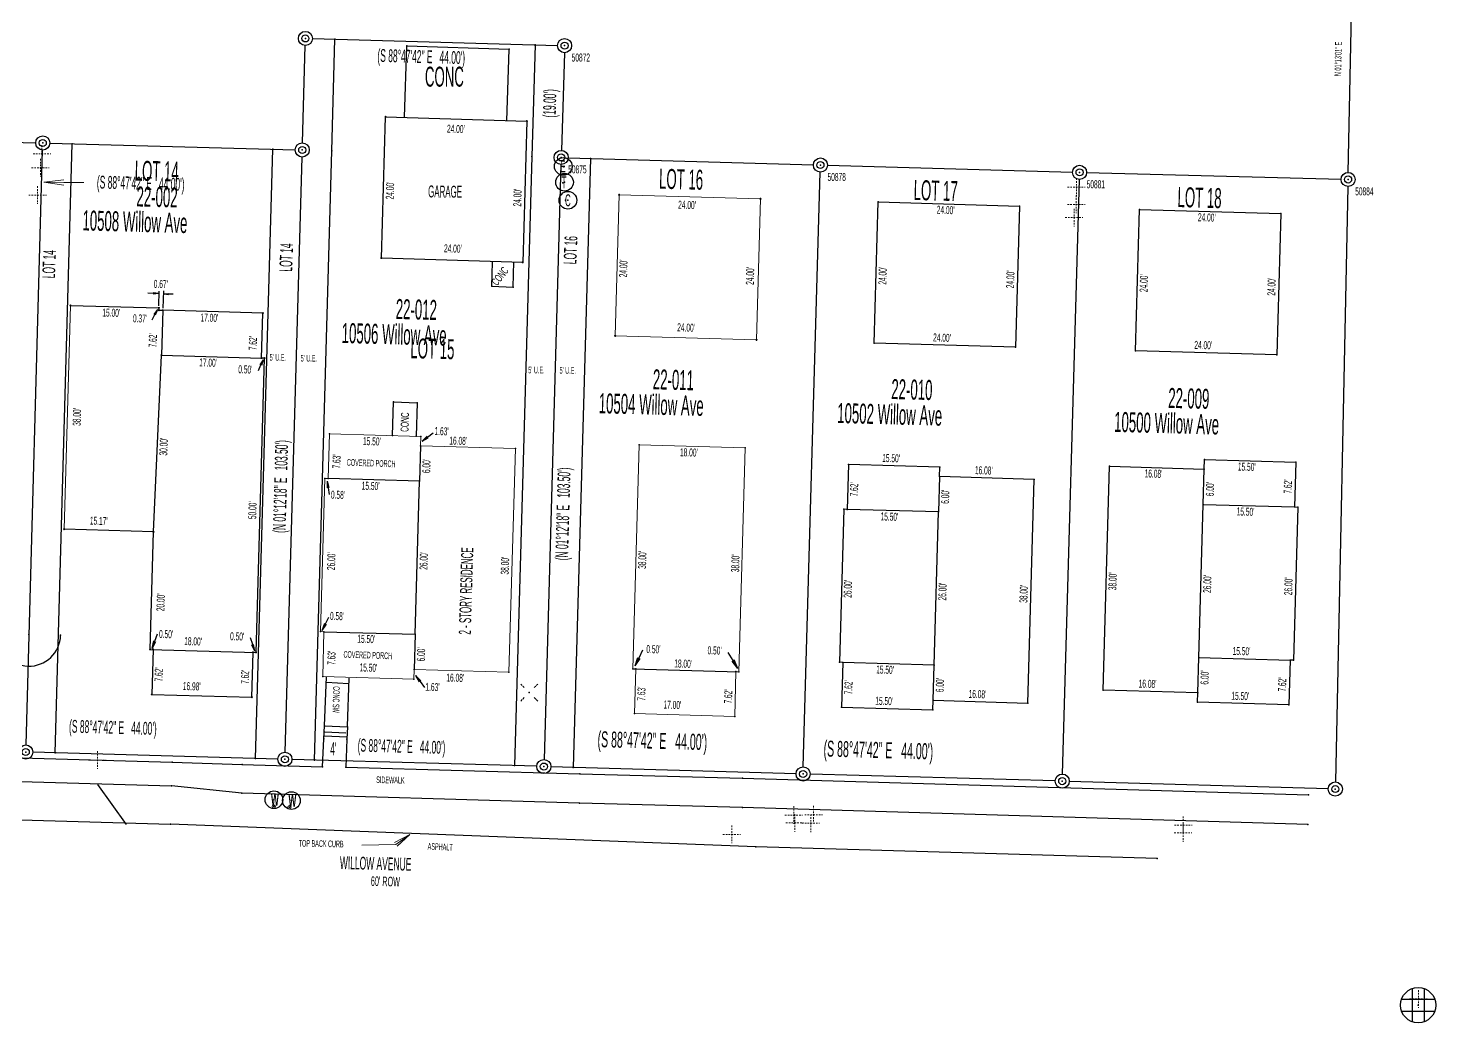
# Model space of a CAD drawing. Extents: x 2835785 to 2851632, y 1243954 to 1251877.
# Drawn here: x 2836454.2 to 2836693.1, y 1251339 to 1251508 of the extents above; entities that cross this region are included whole.
import ezdxf

# ---------------------------------------------------------------- set-up
doc = ezdxf.new("R2010")
doc.units = 0
doc.header["$MEASUREMENT"] = 0
for name, pattern in [('Dash Long5', [0.348533, 0.151925, -0.044684, 0.151925]), ('Dash Med11', [206.936697, 74.849442, -57.237813, 74.849442]), ('Dash Med12', [207.015399, 74.877909, -57.259581, 74.877909]), ('Dash Med13', [207.015185, 74.877831, -57.259522, 74.877831]), ('Dash Med14', [189.552672, 68.561603, -52.429465, 68.561603]), ('Dash Med15', [190.096978, 68.75848, -52.580018, 68.75848]), ('Dash Med16', [206.940303, 74.850746, -57.23881, 74.850746]), ('Dash Med17', [206.930167, 74.84708, -57.236006, 74.84708]), ('Dash Med4', [0.25, 0.090426, -0.069149, 0.090426])]:
    doc.linetypes.add(name, pattern=pattern)
for name, color, linetype, true_color in [('0_Conc_ASB', 7, 'Continuous', 0xffffff), ('A_PLAT_Measurment', 5, 'Continuous', 0x0000ff), ('Bldg_Comp', 5, 'Continuous', 0x0000ff), ('Buildings', 5, 'Continuous', 0x0000ff), ('Concrete', 7, 'Continuous', 0xc0c0c0), ('Easements', 5, 'Continuous', 0x0000ff), ('Lot_Line', 3, 'Continuous', 0x00ff00), ('Point_Number', 3, 'Continuous', 0x00ff00), ('Points', 3, 'Continuous', 0x00ff00), ('Text', 5, 'Continuous', 0x0000ff), ('U-SS', 3, 'Continuous', 0x00ff00), ('U-Telephone', 7, 'Continuous', 0xff8000), ('U-UG_Power', 1, 'Continuous', 0xff0000)]:
    doc.layers.add(name, color=color, linetype=linetype, true_color=true_color)
doc.styles.add('Arial45', font='arialbd.ttf', dxfattribs={"width": 0.384913, "height": 0.861667})

# ---------------------------------------------------------------- blocks, each defined once
blk = doc.blocks.new('PT_NONE')
at = {"layer": 'Easements'}
blk.add_point((0, 0), dxfattribs=at)
blk = doc.blocks.new('PT_DOT')
at = {"layer": 'Bldg_Comp', "color": 5, "linetype": 'ByBlock', "lineweight": 13, "true_color": 0x0000ff}
blk.add_circle((0, 0), 0.0625, dxfattribs=at)
at = {"layer": 'Bldg_Comp'}
blk.add_point((0, 0), dxfattribs=at)
blk = doc.blocks.new('PT_CROSS')
at = {"layer": 'Easements', "color": 5, "linetype": 'Dash Med4', "lineweight": 15, "true_color": 0x0000ff}
for points in [[(-0.5, 0), (0.5, 0)], [(0, 0.5), (0, -0.5)]]:
    blk.add_lwpolyline(points, dxfattribs=at)
at = {"layer": 'Easements'}
blk.add_point((0, 0), dxfattribs=at)
blk = doc.blocks.new('PT_DBL_CIR_FILLED')
at = {"layer": 'Points', "color": 3, "linetype": 'ByBlock', "true_color": 0x00ff00}
for radius in [0.5, 0.25]:
    blk.add_circle((0, 0), radius, dxfattribs=at)
at = {"layer": 'Points'}
blk.add_point((0, 0), dxfattribs=at)
blk = doc.blocks.new('PT_CATCH_BASIN')
at = {"layer": 'Points', "color": 3, "linetype": 'ByBlock', "true_color": 0x00ff00}
for p, q in [((-0.171, 0.47), (-0.171, -0.47)), ((0.171, 0.47), (0.171, -0.47)), ((-0.47, 0.171), (0.47, 0.171)), ((-0.47, -0.171), (0.47, -0.171))]:
    blk.add_line(p, q, dxfattribs=at)
blk.add_circle((0, 0), 0.5, dxfattribs=at)
at = {"layer": 'Points'}
blk.add_point((0, 0), dxfattribs=at)
blk = doc.blocks.new('PT_CIRCLED_W')
at = {"layer": 'Points', "color": 3, "linetype": 'ByBlock', "true_color": 0x00ff00}
blk.add_circle((0, 0), 0.5, dxfattribs=at)
at = {"layer": 'Points'}
blk.add_point((0, 0), dxfattribs=at)
at = {"layer": 'Points', "color": 3, "true_color": 0x00ff00, "style": 'Arial45', "width": 0.495518}
blk.add_text('W', height=0.678, dxfattribs=at).set_placement((-0.166, -0.339, 7471.357))
blk = doc.blocks.new('PT_CIRCLED_E')
at = {"layer": 'Points', "color": 3, "linetype": 'ByBlock', "true_color": 0x00ff00}
blk.add_circle((0, 0), 0.5, dxfattribs=at)
at = {"layer": 'Points'}
blk.add_point((0, 0), dxfattribs=at)
at = {"layer": 'Points', "color": 3, "true_color": 0x00ff00, "width": 0.495518}
blk.add_text('E', height=0.678, dxfattribs=at).set_placement((-0.166, -0.339, 7472.129))
blk = doc.blocks.new('PT_CIRCLED_C')
at = {"layer": 'Points', "color": 3, "linetype": 'ByBlock', "true_color": 0x00ff00}
blk.add_circle((0, 0), 0.5, dxfattribs=at)
at = {"layer": 'Points'}
blk.add_point((0, 0), dxfattribs=at)
at = {"layer": 'Points', "color": 3, "true_color": 0x00ff00, "width": 0.495518}
blk.add_text('C', height=0.678, dxfattribs=at).set_placement((-0.166, -0.339, 7471.755))
blk = doc.blocks.new('PT_CIRCLED_T')
at = {"layer": 'Points', "color": 3, "linetype": 'ByBlock', "true_color": 0x00ff00}
blk.add_circle((0, 0), 0.5, dxfattribs=at)
at = {"layer": 'Points'}
blk.add_point((0, 0), dxfattribs=at)
at = {"layer": 'Points', "color": 3, "true_color": 0x00ff00, "width": 0.495518}
blk.add_text('T', height=0.678, dxfattribs=at).set_placement((-0.166, -0.339, 7471.475))
blk = doc.blocks.new('PT_CIRCLE_POINTS')
at = {"layer": 'U-SS', "color": 3, "linetype": 'Dash Long5', "lineweight": 13, "true_color": 0x00ff00}
for points in [[(-0.354, 0.354), (-0.6, 0.6)], [(0.354, 0.354), (0.6, 0.6)], [(-0.354, -0.354), (-0.6, -0.6)], [(0.354, -0.354), (0.6, -0.6)]]:
    blk.add_lwpolyline(points, dxfattribs=at)
at = {"layer": 'U-SS'}
blk.add_point((0, 0), dxfattribs=at)

msp = doc.modelspace()

# ---------------------------------------------------------------- linework, layer by layer
at = {"layer": '0_Conc_ASB', "linetype": 'ByBlock', "ltscale": 30}
for p, q in [((2836428.67, 1251384.72), (2836478.65, 1251383.29)), ((2836399.57, 1251381.55), (2836478.53, 1251379.3)), ((2836399.38, 1251375.05), (2836478.35, 1251372.8))]:
    msp.add_line(p, q, dxfattribs=at)
at = {"layer": '0_Conc_ASB', "color": 7, "linetype": 'ByBlock', "ltscale": 30, "true_color": 0xffffff}
msp.add_line((2836465.99, 1251379.54), (2836470.85, 1251372.72), dxfattribs=at)
msp.add_arc((2836454.32, 1251405.02), 5.4, 178.3667, 358.3667, dxfattribs=at)
at = {"layer": 'Bldg_Comp', "linetype": 'ByBlock', "ltscale": 30}
for p, q in [((2836597.82, 1251454.45, 7471.5), (2836598.5, 1251478.44, 7471.5)), ((2836598.5, 1251478.44, 7471.5), (2836622.49, 1251477.75, 7471.5)), ((2836622.49, 1251477.75, 7471.5), (2836621.81, 1251453.76, 7471.5)), ((2836642.15, 1251453.18, 7471), (2836642.84, 1251477.17, 7471)), ((2836642.84, 1251477.17, 7471), (2836666.83, 1251476.49, 7471)), ((2836666.83, 1251476.49, 7471), (2836666.14, 1251452.5, 7471)), ((2836461.38, 1251460.87, 7470.75), (2836476.38, 1251460.44, 7470.75)), ((2836476.38, 1251460.44, 7470.75), (2836476.37, 1251460.06, 7470.75)), ((2836476.37, 1251460.06, 7470.75), (2836477.04, 1251460.05, 7470.75)), ((2836477.04, 1251460.05, 7470.75), (2836476.82, 1251452.42, 7470.75)), ((2836494.03, 1251459.56, 7470.75), (2836477.04, 1251460.05, 7470.75)), ((2836493.81, 1251451.94, 7470.75), (2836494.03, 1251459.56, 7470.75)), ((2836621.81, 1251453.76, 7471.5), (2836597.82, 1251454.45, 7471.5)), ((2836475.47, 1251422.45, 7470.75), (2836476.82, 1251452.42, 7470.75)), ((2836476.82, 1251452.42, 7470.75), (2836493.81, 1251451.94, 7470.75)), ((2836492.89, 1251401.95, 7470.75), (2836494.31, 1251451.93, 7470.75)), ((2836494.31, 1251451.93, 7470.75), (2836493.81, 1251451.94, 7470.75)), ((2836666.14, 1251452.5, 7471), (2836642.15, 1251453.18, 7471)), ((2836520.82, 1251437.02, 7469.75), (2836520.65, 1251431.02, 7469.75)), ((2836593.43, 1251433.87, 7468.25), (2836593.21, 1251426.24, 7468.25)), ((2836608.93, 1251433.42, 7468.25), (2836593.43, 1251433.87, 7468.25)), ((2836608.88, 1251431.8, 7468.25), (2836608.93, 1251433.42, 7468.25)), ((2836636.66, 1251395.56, 7467.75), (2836637.74, 1251433.55, 7467.75)), ((2836637.74, 1251433.55, 7467.75), (2836653.82, 1251433.09, 7467.75)), ((2836653.65, 1251427.09, 7467.75), (2836653.82, 1251433.09, 7467.75)), ((2836653.82, 1251433.09, 7467.75), (2836653.87, 1251434.72, 7467.75)), ((2836653.87, 1251434.72, 7467.75), (2836669.36, 1251434.28, 7467.75)), ((2836669.36, 1251434.28, 7467.75), (2836669.14, 1251426.65, 7467.75)), ((2836520.65, 1251431.02, 7469.75), (2836505.15, 1251431.46, 7469.75)), ((2836519.91, 1251405.03, 7469.75), (2836520.65, 1251431.02, 7469.75)), ((2836608.88, 1251431.8, 7468.25), (2836608.71, 1251425.8, 7468.25)), ((2836624.96, 1251431.34, 7468.25), (2836608.88, 1251431.8, 7468.25)), ((2836623.87, 1251393.36, 7468.25), (2836624.96, 1251431.34, 7468.25)), ((2836592.63, 1251426.26, 7468.25), (2836591.89, 1251400.27, 7468.25)), ((2836593.21, 1251426.24, 7468.25), (2836592.63, 1251426.26, 7468.25)), ((2836608.71, 1251425.8, 7468.25), (2836593.21, 1251426.24, 7468.25)), ((2836607.97, 1251399.81, 7468.25), (2836608.71, 1251425.8, 7468.25)), ((2836652.91, 1251401.11, 7467.75), (2836653.65, 1251427.09, 7467.75)), ((2836653.65, 1251427.09, 7467.75), (2836669.14, 1251426.65, 7467.75)), ((2836669.73, 1251426.64, 7467.75), (2836668.99, 1251400.65, 7467.75)), ((2836669.14, 1251426.65, 7467.75), (2836669.73, 1251426.64, 7467.75)), ((2836475.47, 1251422.45, 7470.75), (2836460.3, 1251422.88, 7470.75)), ((2836474.9, 1251402.46, 7470.75), (2836475.47, 1251422.45, 7470.75)), ((2836504.41, 1251405.47, 7469.75), (2836519.91, 1251405.03, 7469.75)), ((2836519.91, 1251405.03, 7469.75), (2836519.74, 1251399.04, 7469.75)), ((2836474.9, 1251402.46, 7470.75), (2836492.89, 1251401.95, 7470.75)), ((2836475.4, 1251402.44, 7470.75), (2836475.18, 1251394.82, 7470.75)), ((2836492.16, 1251394.34, 7470.75), (2836492.37, 1251401.96, 7470.75)), ((2836592.47, 1251400.25, 7468.25), (2836591.89, 1251400.27, 7468.25)), ((2836592.47, 1251400.25, 7468.25), (2836592.26, 1251392.63, 7468.25)), ((2836607.97, 1251399.81, 7468.25), (2836592.47, 1251400.25, 7468.25)), ((2836607.8, 1251393.82, 7468.25), (2836607.97, 1251399.81, 7468.25)), ((2836652.74, 1251395.11, 7467.75), (2836652.91, 1251401.11, 7467.75)), ((2836652.91, 1251401.11, 7467.75), (2836668.4, 1251400.66, 7467.75)), ((2836668.4, 1251400.66, 7467.75), (2836668.19, 1251393.04, 7467.75)), ((2836668.99, 1251400.65, 7467.75), (2836668.4, 1251400.66, 7467.75)), ((2836556.84, 1251399.19, 7468.75), (2836574.84, 1251398.68, 7468.75)), ((2836475.18, 1251394.82, 7470.75), (2836492.16, 1251394.34, 7470.75)), ((2836652.74, 1251395.11, 7467.75), (2836636.66, 1251395.56, 7467.75)), ((2836652.69, 1251393.48, 7467.75), (2836652.74, 1251395.11, 7467.75)), ((2836592.26, 1251392.63, 7468.25), (2836607.75, 1251392.19, 7468.25)), ((2836607.75, 1251392.19, 7468.25), (2836607.8, 1251393.82, 7468.25)), ((2836607.8, 1251393.82, 7468.25), (2836623.87, 1251393.36, 7468.25)), ((2836668.19, 1251393.04, 7467.75), (2836652.69, 1251393.48, 7467.75))]:
    msp.add_line(p, q, dxfattribs=at)
at = {"layer": 'Bldg_Comp', "color": 5, "linetype": 'ByBlock', "ltscale": 30, "true_color": 0x0000ff}
for p, q in [((2836475.42, 1251462.91), (2836474.51, 1251462.93)), ((2836476.33, 1251462.89), (2836475.42, 1251462.91)), ((2836476.33, 1251462.89), (2836475.42, 1251462.79)), ((2836476.33, 1251462.89), (2836475.43, 1251463.03)), ((2836476.37, 1251460.83), (2836476.45, 1251463.3)), ((2836477.09, 1251460.38), (2836477.23, 1251463.33)), ((2836477.3, 1251462.83), (2836478.04, 1251462.92)), ((2836477.3, 1251462.83), (2836478.04, 1251462.73)), ((2836477.3, 1251462.83), (2836478.05, 1251462.82)), ((2836478.05, 1251462.82), (2836478.8, 1251462.82)), ((2836475.66, 1251459.28), (2836475.18, 1251458.38)), ((2836476.13, 1251460.17), (2836475.54, 1251459.35)), ((2836476.13, 1251460.17), (2836475.66, 1251459.28)), ((2836476.13, 1251460.17), (2836475.78, 1251459.22)), ((2836493.66, 1251450.71), (2836493.23, 1251449.77)), ((2836494.09, 1251451.65), (2836493.54, 1251450.77)), ((2836494.09, 1251451.65), (2836493.66, 1251450.71)), ((2836494.09, 1251451.65), (2836493.79, 1251450.66)), ((2836521.06, 1251437.8), (2836521.9, 1251438.65)), ((2836521.06, 1251437.8), (2836522.01, 1251438.53)), ((2836521.06, 1251437.8), (2836522.09, 1251438.4)), ((2836522.01, 1251438.53), (2836522.95, 1251439.26)), ((2836504.94, 1251431.03), (2836505.26, 1251429.93)), ((2836504.94, 1251431.03), (2836504.96, 1251429.88)), ((2836504.94, 1251431.03), (2836505.11, 1251429.9)), ((2836505.11, 1251429.9), (2836505.28, 1251428.76)), ((2836504.11, 1251405.7), (2836504.53, 1251406.89)), ((2836504.11, 1251405.7), (2836504.69, 1251406.82)), ((2836504.11, 1251405.7), (2836504.83, 1251406.74)), ((2836504.69, 1251406.82), (2836505.26, 1251407.95)), ((2836475.7, 1251403.87), (2836476.15, 1251405.11)), ((2836492.31, 1251403.28), (2836491.95, 1251404.4)), ((2836475.25, 1251402.62), (2836475.53, 1251403.92)), ((2836475.25, 1251402.62), (2836475.7, 1251403.87)), ((2836475.25, 1251402.62), (2836475.86, 1251403.8)), ((2836492.66, 1251402.15), (2836492.16, 1251403.22)), ((2836492.66, 1251402.15), (2836492.31, 1251403.28)), ((2836492.66, 1251402.15), (2836492.46, 1251403.31)), ((2836557.89, 1251401.02), (2836558.53, 1251402.37)), ((2836573.84, 1251400.58), (2836573.01, 1251401.96)), ((2836557.24, 1251399.67), (2836557.7, 1251401.09)), ((2836557.24, 1251399.67), (2836557.89, 1251401.02)), ((2836557.24, 1251399.67), (2836558.06, 1251400.92)), ((2836574.67, 1251399.2), (2836573.67, 1251400.46)), ((2836574.67, 1251399.2), (2836573.84, 1251400.58)), ((2836574.67, 1251399.2), (2836574.03, 1251400.68)), ((2836519.96, 1251398.04), (2836520.85, 1251397.13)), ((2836519.96, 1251398.04), (2836520.58, 1251396.93)), ((2836519.96, 1251398.04), (2836520.72, 1251397.02)), ((2836520.72, 1251397.02), (2836521.48, 1251396))]:
    msp.add_line(p, q, dxfattribs=at)
at = {"layer": 'Bldg_Comp', "linetype": 'ByBlock', "lineweight": 13, "ltscale": 30}
msp.add_line((2836460.3, 1251422.88, 7470.75), (2836461.38, 1251460.87, 7470.75), dxfattribs=at)
at = {"layer": 'Buildings', "linetype": 'ByBlock', "ltscale": 30}
for p, q in [((2836514.15, 1251468.92, 7472.75), (2836514.88, 1251492.91, 7472.75)), ((2836514.88, 1251492.91, 7472.75), (2836538.87, 1251492.18, 7472.75)), ((2836538.87, 1251492.18, 7472.75), (2836538.14, 1251468.19, 7472.75)), ((2836538.14, 1251468.19, 7472.75), (2836514.15, 1251468.92, 7472.75))]:
    msp.add_line(p, q, dxfattribs=at)
at = {"layer": 'Buildings', "linetype": 'ByBlock', "lineweight": 9, "ltscale": 30}
for p, q in [((2836553.84, 1251455.69, 7472), (2836554.52, 1251479.68, 7472)), ((2836554.52, 1251479.68, 7472), (2836578.51, 1251479, 7472)), ((2836578.51, 1251479, 7472), (2836577.83, 1251455.01, 7472)), ((2836577.83, 1251455.01, 7472), (2836553.84, 1251455.69, 7472)), ((2836505.37, 1251439.09, 7469.75), (2836505.15, 1251431.46, 7469.75)), ((2836520.86, 1251438.64, 7469.75), (2836505.37, 1251439.09, 7469.75)), ((2836520.82, 1251437.02, 7469.75), (2836520.86, 1251438.64, 7469.75)), ((2836536.9, 1251436.56, 7469.75), (2836520.82, 1251437.02, 7469.75)), ((2836535.81, 1251398.58, 7469.75), (2836536.9, 1251436.56, 7469.75)), ((2836504.57, 1251431.48, 7469.75), (2836503.83, 1251405.49, 7469.75)), ((2836505.15, 1251431.46, 7469.75), (2836504.57, 1251431.48, 7469.75)), ((2836503.83, 1251405.49, 7469.75), (2836504.41, 1251405.47, 7469.75)), ((2836504.41, 1251405.47, 7469.75), (2836504.2, 1251397.85, 7469.75)), ((2836504.2, 1251397.85, 7469.75), (2836519.69, 1251397.41, 7469.75)), ((2836519.69, 1251397.41, 7469.75), (2836519.74, 1251399.04, 7469.75)), ((2836519.74, 1251399.04, 7469.75), (2836535.81, 1251398.58, 7469.75))]:
    msp.add_line(p, q, dxfattribs=at)
at = {"layer": 'Buildings', "color": 5, "linetype": 'ByBlock', "lineweight": 9, "ltscale": 30, "true_color": 0x0000ff}
for p, q in [((2836557.93, 1251437.18, 7468.75), (2836556.84, 1251399.19, 7468.75)), ((2836575.92, 1251436.67, 7468.75), (2836557.93, 1251437.18, 7468.75)), ((2836574.84, 1251398.68, 7468.75), (2836575.92, 1251436.67, 7468.75)), ((2836556.84, 1251399.19, 7468.75), (2836557.34, 1251399.18, 7468.75)), ((2836557.34, 1251399.18, 7468.75), (2836557.13, 1251391.56, 7468.75)), ((2836574.12, 1251391.07, 7468.75), (2836574.34, 1251398.7, 7468.75)), ((2836574.34, 1251398.7, 7468.75), (2836574.84, 1251398.68, 7468.75)), ((2836557.13, 1251391.56, 7468.75), (2836574.12, 1251391.07, 7468.75))]:
    msp.add_line(p, q, dxfattribs=at)
at = {"layer": 'Concrete', "color": 9, "linetype": 'ByBlock', "ltscale": 30, "true_color": 0xc0c0c0}
for p, q in [((2836518.44, 1251504.95), (2836518.03, 1251492.86)), ((2836535.81, 1251504.39), (2836535.4, 1251492.21)), ((2836532.91, 1251464.13), (2836532.99, 1251468.22)), ((2836536.54, 1251463.97), (2836536.64, 1251468.25)), ((2836504.5, 1251389.5), (2836504.85, 1251397.83)), ((2836508.4, 1251389.45), (2836508.7, 1251397.57)), ((2836508.55, 1251396.62), (2836504.85, 1251396.82)), ((2836508.3, 1251387.54), (2836504.5, 1251387.74)), ((2836508.1, 1251388.24), (2836504.55, 1251388.39))]:
    msp.add_line(p, q, dxfattribs=at)
at = {"layer": 'Concrete', "linetype": 'ByBlock', "ltscale": 30}
for p, q in [((2836518.46, 1251504.97, 7472.84), (2836535.86, 1251504.41, 7472.64)), ((2836532.88, 1251464.15, 7473), (2836536.5, 1251464, 7473.01)), ((2836516.07, 1251438.78), (2836516.23, 1251444.48)), ((2836516.23, 1251444.48), (2836520.23, 1251444.36)), ((2836520.23, 1251444.36), (2836520.07, 1251438.67)), ((2836504.38, 1251387.26, 7471.26), (2836504.49, 1251389.51, 7472.85)), ((2836504.49, 1251389.51, 7472.85), (2836508.4, 1251389.33, 7472.81)), ((2836508.4, 1251389.33, 7472.81), (2836508.29, 1251387.21, 7471.21)), ((2836504.17, 1251382.5, 7471.2), (2836504.38, 1251387.26, 7471.26)), ((2836508.29, 1251387.21, 7471.21), (2836508.14, 1251382.45, 7471.08)), ((2836478.65, 1251383.29), (2836490.53, 1251382.92)), ((2836490.53, 1251382.92, 7471.5), (2836504.17, 1251382.5, 7471.2)), ((2836508.14, 1251382.45, 7471.08), (2836547.85, 1251381.34, 7470.07)), ((2836547.85, 1251381.34, 7470.07), (2836575.47, 1251380.59, 7469.4)), ((2836575.47, 1251380.59, 7469.4), (2836671.53, 1251377.76, 7467.38)), ((2836490.48, 1251378.07), (2836478.53, 1251379.3)), ((2836547.78, 1251376.37, 7470.15), (2836490.48, 1251378.07, 7471.52)), ((2836575.46, 1251375.63, 7469.39), (2836547.78, 1251376.37, 7470.15)), ((2836671.4, 1251372.74, 7467.44), (2836575.46, 1251375.63, 7469.39)), ((2836577.7, 1251368.94), (2836478.35, 1251372.8)), ((2836645.85, 1251366.96, 7467.89), (2836577.7, 1251368.94, 7469.33))]:
    msp.add_line(p, q, dxfattribs=at)
at = {"layer": 'Concrete', "color": 9, "linetype": 'ByBlock', "lineweight": 13, "ltscale": 30, "true_color": 0xc0c0c0}
for p, q in [((2836518.96, 1251371.01), (2836516.41, 1251369.67)), ((2836518.96, 1251371.01), (2836516.61, 1251369.35)), ((2836518.96, 1251371.01), (2836516.85, 1251369.06)), ((2836516.61, 1251369.35), (2836510.85, 1251369.21))]:
    msp.add_line(p, q, dxfattribs=at)
at = {"layer": 'Easements', "color": 5, "linetype": 'ByBlock', "lineweight": 20, "ltscale": 30, "true_color": 0x0000ff}
for p, q in [((2836456.89, 1251481.79), (2836460.26, 1251482.21)), ((2836456.89, 1251481.79), (2836460.25, 1251481.32)), ((2836456.89, 1251481.79), (2836460.28, 1251481.76)), ((2836460.28, 1251481.76), (2836463.67, 1251481.73))]:
    msp.add_line(p, q, dxfattribs=at)
at = {"layer": 'Easements', "linetype": 'Dash Med14', "ltscale": 30}
msp.add_lwpolyline([(2836505.72, 1251487.13), (2836506.26, 1251506.07)], dxfattribs=at)
at = {"layer": 'Easements', "linetype": 'Dash Med15', "ltscale": 30}
msp.add_lwpolyline([(2836540.26, 1251505.14), (2836539.68, 1251486.14)], dxfattribs=at)
at = {"layer": 'Easements', "linetype": 'Dash Med11', "ltscale": 30}
msp.add_lwpolyline([(2836458.8, 1251384.89), (2836461.68, 1251488.32)], dxfattribs=at)
at = {"layer": 'Easements', "linetype": 'Dash Med12', "ltscale": 30}
msp.add_lwpolyline([(2836492.78, 1251383.94), (2836495.72, 1251487.41)], dxfattribs=at)
at = {"layer": 'Easements', "linetype": 'Dash Med13', "ltscale": 30}
msp.add_lwpolyline([(2836502.78, 1251383.66), (2836505.72, 1251487.13)], dxfattribs=at)
at = {"layer": 'Easements', "linetype": 'Dash Med16', "ltscale": 30}
msp.add_lwpolyline([(2836539.68, 1251486.14), (2836536.73, 1251382.72)], dxfattribs=at)
at = {"layer": 'Easements', "linetype": 'Dash Med17', "ltscale": 30}
msp.add_lwpolyline([(2836549.67, 1251485.85), (2836546.73, 1251382.43)], dxfattribs=at)
at = {"layer": 'Lot_Line', "linetype": 'ByBlock', "ltscale": 30}
for p, q in [((2836678.26, 1251483.46, 7468.05), (2836679.65, 1251549, 7468.59)), ((2836500.75, 1251488.47, 7473.05), (2836501.23, 1251505.02, 7473.09)), ((2836502.46, 1251506.18, 7473.09), (2836544.05, 1251505.03, 7471.69)), ((2836545.22, 1251503.79, 7471.69), (2836544.71, 1251487.2, 7471.7)), ((2836413.93, 1251489.66, 7474.88), (2836455.48, 1251488.49, 7473.97)), ((2836457.88, 1251488.42, 7473.97), (2836499.52, 1251487.3, 7473.05)), ((2836453.84, 1251386.23, 7472.2), (2836456.65, 1251487.26, 7473.97)), ((2836497.81, 1251385, 7471.37), (2836500.69, 1251486.07, 7473.05)), ((2836545.87, 1251485.96, 7471.7), (2836587.48, 1251484.74, 7470.88)), ((2836544.64, 1251484.8, 7471.7), (2836541.77, 1251383.77, 7470.29)), ((2836585.77, 1251382.51, 7469.13), (2836588.65, 1251483.51, 7470.88)), ((2836589.88, 1251484.68, 7470.88), (2836631.46, 1251483.5, 7469.76)), ((2836633.86, 1251483.44, 7469.76), (2836677.04, 1251482.29, 7468.05)), ((2836629.75, 1251381.29, 7468.16), (2836632.63, 1251482.27, 7469.76)), ((2836678.21, 1251481.06, 7468.05), (2836676.09, 1251379.95, 7467.35)), ((2836496.58, 1251383.83, 7471.37), (2836455, 1251384.99, 7472.2)), ((2836540.53, 1251382.61, 7470.29), (2836498.98, 1251383.77, 7471.37)), ((2836584.54, 1251381.35, 7469.13), (2836542.93, 1251382.54, 7470.29)), ((2836628.52, 1251380.12, 7468.16), (2836586.94, 1251381.28, 7469.13)), ((2836674.87, 1251378.79, 7467.35), (2836630.92, 1251380.05, 7468.16))]:
    msp.add_line(p, q, dxfattribs=at)

# ---------------------------------------------------------------- block references
at = {"layer": '0_Conc_ASB'}
for name, p, xscale, yscale in [('PT_NONE', (2836454.32, 1251405.02), 0.0001, 0.0001), ('PT_NONE', (2836459.72, 1251404.87), 0.0001, 0.0001), ('PT_CROSS', (2836465.97, 1251383.68), 3.000000044703484, 3.000000044703484), ('PT_NONE', (2836465.97, 1251383.67), 0.0001, 0.0001), ('PT_NONE', (2836478.65, 1251383.29), 0.0001, 0.0001), ('PT_NONE', (2836478.53, 1251379.3), 0.0001, 0.0001), ('PT_NONE', (2836478.35, 1251372.8), 0.0001, 0.0001)]:
    msp.add_blockref(name, p, dxfattribs=dict(at, xscale=xscale, yscale=yscale))
at = {"layer": 'Bldg_Comp'}
for p, xscale, yscale in [((2836598.5, 1251478.44, 7471.5), 0.2999999932944775, 0.2999999932944775), ((2836622.49, 1251477.75, 7471.5), 0.2999999932944775, 0.2999999932944775), ((2836642.84, 1251477.17, 7471), 0.2999999932944775, 0.2999999932944775), ((2836666.83, 1251476.49, 7471), 0.2999999932944775, 0.2999999932944775), ((2836461.38, 1251460.87, 7470.75), 1.500000022351742, 1.500000022351742), ((2836476.37, 1251460.06, 7470.75), 1.500000022351742, 1.500000022351742), ((2836476.38, 1251460.44, 7470.75), 1.500000022351742, 1.500000022351742), ((2836477.04, 1251460.05, 7470.75), 1.500000022351742, 1.500000022351742), ((2836494.03, 1251459.56, 7470.75), 1.500000022351742, 1.500000022351742), ((2836597.82, 1251454.45, 7471.5), 0.2999999932944775, 0.2999999932944775), ((2836476.82, 1251452.42, 7470.75), 1.500000022351742, 1.500000022351742), ((2836493.81, 1251451.94, 7470.75), 1.500000022351742, 1.500000022351742), ((2836494.31, 1251451.93, 7470.75), 1.500000022351742, 1.500000022351742), ((2836621.81, 1251453.76, 7471.5), 0.2999999932944775, 0.2999999932944775), ((2836642.15, 1251453.18, 7471), 0.2999999932944775, 0.2999999932944775), ((2836666.14, 1251452.5, 7471), 0.2999999932944775, 0.2999999932944775), ((2836593.43, 1251433.87, 7468.25), 0.2999999932944775, 0.2999999932944775), ((2836608.93, 1251433.42, 7468.25), 0.2999999932944775, 0.2999999932944775), ((2836637.74, 1251433.55, 7467.75), 0.2999999932944775, 0.2999999932944775), ((2836653.82, 1251433.09, 7467.75), 0.2999999932944775, 0.2999999932944775), ((2836653.87, 1251434.72, 7467.75), 0.2999999932944775, 0.2999999932944775), ((2836669.36, 1251434.28, 7467.75), 0.2999999932944775, 0.2999999932944775), ((2836520.65, 1251431.02, 7469.75), 0.2999999932944775, 0.2999999932944775), ((2836608.88, 1251431.8, 7468.25), 0.2999999932944775, 0.2999999932944775), ((2836624.96, 1251431.34, 7468.25), 0.2999999932944775, 0.2999999932944775), ((2836592.63, 1251426.26, 7468.25), 0.2999999932944775, 0.2999999932944775), ((2836593.21, 1251426.24, 7468.25), 0.2999999932944775, 0.2999999932944775), ((2836608.71, 1251425.8, 7468.25), 0.2999999932944775, 0.2999999932944775), ((2836653.65, 1251427.09, 7467.75), 0.2999999932944775, 0.2999999932944775), ((2836669.14, 1251426.65, 7467.75), 0.2999999932944775, 0.2999999932944775), ((2836669.73, 1251426.64, 7467.75), 0.2999999932944775, 0.2999999932944775), ((2836460.3, 1251422.88, 7470.75), 1.500000022351742, 1.500000022351742), ((2836475.47, 1251422.45, 7470.75), 1.500000022351742, 1.500000022351742), ((2836519.91, 1251405.03, 7469.75), 0.2999999932944775, 0.2999999932944775), ((2836474.9, 1251402.46, 7470.75), 1.500000022351742, 1.500000022351742), ((2836475.4, 1251402.44, 7470.75), 1.500000022351742, 1.500000022351742), ((2836492.37, 1251401.96, 7470.75), 1.500000022351742, 1.500000022351742), ((2836492.89, 1251401.95, 7470.75), 1.500000022351742, 1.500000022351742), ((2836591.89, 1251400.27, 7468.25), 0.2999999932944775, 0.2999999932944775), ((2836592.47, 1251400.25, 7468.25), 0.2999999932944775, 0.2999999932944775), ((2836607.97, 1251399.81, 7468.25), 0.2999999932944775, 0.2999999932944775), ((2836652.91, 1251401.11, 7467.75), 0.2999999932944775, 0.2999999932944775), ((2836668.4, 1251400.66, 7467.75), 0.2999999932944775, 0.2999999932944775), ((2836668.99, 1251400.65, 7467.75), 0.2999999932944775, 0.2999999932944775), ((2836475.18, 1251394.82, 7470.75), 1.500000022351742, 1.500000022351742), ((2836636.66, 1251395.56, 7467.75), 0.2999999932944775, 0.2999999932944775), ((2836652.74, 1251395.11, 7467.75), 0.2999999932944775, 0.2999999932944775), ((2836492.16, 1251394.34, 7470.75), 1.500000022351742, 1.500000022351742), ((2836592.26, 1251392.63, 7468.25), 0.2999999932944775, 0.2999999932944775), ((2836607.75, 1251392.19, 7468.25), 0.2999999932944775, 0.2999999932944775), ((2836607.8, 1251393.82, 7468.25), 0.2999999932944775, 0.2999999932944775), ((2836623.87, 1251393.36, 7468.25), 0.2999999932944775, 0.2999999932944775), ((2836652.69, 1251393.48, 7467.75), 0.2999999932944775, 0.2999999932944775), ((2836668.19, 1251393.04, 7467.75), 0.2999999932944775, 0.2999999932944775)]:
    msp.add_blockref('PT_DOT', p, dxfattribs=dict(at, xscale=xscale, yscale=yscale))
at = {"layer": 'Buildings'}
for p, xscale, yscale in [((2836514.88, 1251492.91, 7472.75), 1.500000022351742, 1.500000022351742), ((2836538.87, 1251492.18, 7472.75), 1.500000022351742, 1.500000022351742), ((2836554.52, 1251479.68, 7472), 1.500000022351742, 1.500000022351742), ((2836578.51, 1251479, 7472), 1.500000022351742, 1.500000022351742), ((2836514.15, 1251468.92, 7472.75), 1.500000022351742, 1.500000022351742), ((2836538.14, 1251468.19, 7472.75), 1.500000022351742, 1.500000022351742), ((2836553.84, 1251455.69, 7472), 1.500000022351742, 1.500000022351742), ((2836577.83, 1251455.01, 7472), 1.500000022351742, 1.500000022351742), ((2836505.37, 1251439.09, 7469.75), 0.2999999932944775, 0.2999999932944775), ((2836520.86, 1251438.64, 7469.75), 0.2999999932944775, 0.2999999932944775), ((2836520.82, 1251437.02, 7469.75), 0.2999999932944775, 0.2999999932944775), ((2836536.9, 1251436.56, 7469.75), 0.2999999932944775, 0.2999999932944775), ((2836504.57, 1251431.48, 7469.75), 0.2999999932944775, 0.2999999932944775), ((2836505.15, 1251431.46, 7469.75), 0.2999999932944775, 0.2999999932944775), ((2836503.83, 1251405.49, 7469.75), 0.2999999932944775, 0.2999999932944775), ((2836504.41, 1251405.47, 7469.75), 0.2999999932944775, 0.2999999932944775), ((2836504.2, 1251397.85, 7469.75), 0.2999999932944775, 0.2999999932944775), ((2836519.69, 1251397.41, 7469.75), 0.2999999932944775, 0.2999999932944775), ((2836519.74, 1251399.04, 7469.75), 0.2999999932944775, 0.2999999932944775), ((2836535.81, 1251398.58, 7469.75), 0.2999999932944775, 0.2999999932944775)]:
    msp.add_blockref('PT_DOT', p, dxfattribs=dict(at, xscale=xscale, yscale=yscale))
at = {"layer": 'Buildings', "color": 5, "true_color": 0x0000ff, "xscale": 0.2999999932944775, "yscale": 0.2999999932944775}
for p in [(2836557.93, 1251437.18, 7468.75), (2836575.92, 1251436.67, 7468.75), (2836556.84, 1251399.19, 7468.75), (2836557.34, 1251399.18, 7468.75), (2836574.34, 1251398.7, 7468.75), (2836574.84, 1251398.68, 7468.75), (2836557.13, 1251391.56, 7468.75), (2836574.12, 1251391.07, 7468.75)]:
    msp.add_blockref('PT_DOT', p, dxfattribs=at)
at = {"layer": 'Concrete', "xscale": 0.0001, "yscale": 0.0001}
for p in [(2836516.23, 1251444.48), (2836520.23, 1251444.36), (2836516.07, 1251438.78), (2836520.07, 1251438.67), (2836504.49, 1251389.51, 7472.85), (2836508.4, 1251389.33, 7472.81), (2836504.38, 1251387.26, 7471.26), (2836508.29, 1251387.21, 7471.21), (2836490.53, 1251382.92, 7471.5), (2836504.17, 1251382.5, 7471.2), (2836508.14, 1251382.45, 7471.08), (2836547.85, 1251381.34, 7470.07), (2836575.47, 1251380.59, 7469.4), (2836490.48, 1251378.07, 7471.52), (2836547.78, 1251376.37, 7470.15), (2836575.46, 1251375.63, 7469.39), (2836671.53, 1251377.76, 7467.38), (2836671.4, 1251372.74, 7467.44), (2836577.7, 1251368.94, 7469.33), (2836645.85, 1251366.96, 7467.89)]:
    msp.add_blockref('PT_NONE', p, dxfattribs=at)
at = {"layer": 'Easements', "xscale": 0.0001, "yscale": 0.0001}
for p in [(2836506.26, 1251506.07, 7473.09), (2836540.26, 1251505.14, 7471.69), (2836461.68, 1251488.32, 7473.97), (2836495.72, 1251487.41, 7473.05), (2836505.72, 1251487.13, 7473.05), (2836539.68, 1251486.14, 7471.7), (2836549.67, 1251485.85, 7471.7), (2836458.8, 1251384.89, 7472.2), (2836492.78, 1251383.94, 7471.37), (2836502.78, 1251383.66, 7471.37), (2836536.73, 1251382.72, 7470.29), (2836546.73, 1251382.43, 7470.29)]:
    msp.add_blockref('PT_NONE', p, dxfattribs=at)
at = {"layer": 'Points'}
for name, p, xscale, yscale in [('PT_DBL_CIR_FILLED', (2836501.26, 1251506.21, 7473.09), 2.39999994635582, 2.39999994635582), ('PT_NONE', (2836518.46, 1251504.97, 7472.84), 0.0001, 0.0001), ('PT_DBL_CIR_FILLED', (2836545.25, 1251504.99, 7471.69), 2.39999994635582, 2.39999994635582), ('PT_NONE', (2836535.86, 1251504.41, 7472.64), 0.0001, 0.0001), ('PT_CROSS', (2836456.54, 1251486.59, 7473.63), 3.000000044703484, 3.000000044703484), ('PT_DBL_CIR_FILLED', (2836456.68, 1251488.46, 7473.97), 2.39999994635582, 2.39999994635582), ('PT_DBL_CIR_FILLED', (2836500.72, 1251487.27, 7473.05), 2.39999994635582, 2.39999994635582), ('PT_CROSS', (2836456.28, 1251484.24, 7473.97), 3.000000044703484, 3.000000044703484), ('PT_DBL_CIR_FILLED', (2836544.67, 1251486, 7471.7), 2.39999994635582, 2.39999994635582), ('PT_CIRCLED_E', (2836545.03, 1251484.49, 7472.13), 3.000000044703484, 3.000000044703484), ('PT_DBL_CIR_FILLED', (2836588.68, 1251484.71, 7470.88), 2.39999994635582, 2.39999994635582), ('PT_CIRCLED_T', (2836545.24, 1251481.79, 7471.48), 3.000000044703484, 3.000000044703484), ('PT_DBL_CIR_FILLED', (2836632.66, 1251483.47, 7469.76), 2.39999994635582, 2.39999994635582), ('PT_DBL_CIR_FILLED', (2836678.24, 1251482.26, 7468.05), 2.39999994635582, 2.39999994635582), ('PT_CROSS', (2836455.8, 1251479.6, 7473.94), 3.000000044703484, 3.000000044703484), ('PT_CROSS', (2836632.12, 1251480.95, 7469.65), 3.000000044703484, 3.000000044703484), ('PT_CIRCLED_C', (2836545.82, 1251478.73, 7471.75), 3.000000044703484, 3.000000044703484), ('PT_CROSS', (2836632.11, 1251478.04, 7469.53), 3.000000044703484, 3.000000044703484), ('PT_CROSS', (2836631.72, 1251475.78, 7469.53), 3.000000044703484, 3.000000044703484), ('PT_NONE', (2836532.88, 1251464.15, 7473), 0.0001, 0.0001), ('PT_NONE', (2836536.5, 1251464, 7473.01), 0.0001, 0.0001), ('PT_DBL_CIR_FILLED', (2836453.8, 1251385.03, 7472.2), 2.39999994635582, 2.39999994635582), ('PT_DBL_CIR_FILLED', (2836497.78, 1251383.8, 7471.37), 2.39999994635582, 2.39999994635582), ('PT_DBL_CIR_FILLED', (2836541.73, 1251382.57, 7470.29), 2.39999994635582, 2.39999994635582), ('PT_DBL_CIR_FILLED', (2836585.74, 1251381.31, 7469.13), 2.39999994635582, 2.39999994635582), ('PT_DBL_CIR_FILLED', (2836629.72, 1251380.09, 7468.16), 2.39999994635582, 2.39999994635582), ('PT_CIRCLED_W', (2836495.92, 1251376.94, 7471.36), 3.000000044703484, 3.000000044703484), ('PT_CIRCLED_W', (2836498.89, 1251376.78, 7471.36), 3.000000044703484, 3.000000044703484), ('PT_DBL_CIR_FILLED', (2836676.07, 1251378.75, 7467.35), 2.39999994635582, 2.39999994635582), ('PT_DOT', (2836495.9, 1251375.76, 7471.41), 4.500000178813934, 4.500000178813934), ('PT_DOT', (2836498.55, 1251375.67, 7471.42), 4.500000178813934, 4.500000178813934), ('PT_CROSS', (2836584.16, 1251374.34, 7469.16), 3.000000044703484, 3.000000044703484), ('PT_CROSS', (2836587.51, 1251374.39, 7469.14), 3.000000044703484, 3.000000044703484), ('PT_CROSS', (2836584.33, 1251372.99, 7469.18), 3.000000044703484, 3.000000044703484), ('PT_CROSS', (2836587.04, 1251372.95, 7469.23), 3.000000044703484, 3.000000044703484), ('PT_CROSS', (2836650.27, 1251372.59, 7467.7), 3.000000044703484, 3.000000044703484), ('PT_CROSS', (2836573.63, 1251371.05, 7469.43), 3.000000044703484, 3.000000044703484), ('PT_CROSS', (2836650.23, 1251371.3, 7467.63), 3.000000044703484, 3.000000044703484), ('PT_CATCH_BASIN', (2836690.13, 1251342.05, 7466.73), 6.000000089406967, 6.000000089406967), ('PT_CROSS', (2836690.18, 1251343.1, 7466.73), 3.000000044703484, 3.000000044703484)]:
    msp.add_blockref(name, p, dxfattribs=dict(at, xscale=xscale, yscale=yscale))
at = {"layer": 'U-SS', "xscale": 2.4, "yscale": 2.4}
msp.add_blockref('PT_CIRCLE_POINTS', (2836539.26, 1251395.13, 7472.78), dxfattribs=at)
at = {"layer": 'U-Telephone', "xscale": 0.0001, "yscale": 0.0001}
msp.add_blockref('PT_NONE', (2836545.41, 1251478.75, 7471.52), dxfattribs=at)
at = {"layer": 'U-UG_Power', "xscale": 0.0001, "yscale": 0.0001}
for p in [(2836545.12, 1251484.42, 7471.84), (2836544.97, 1251481.7, 7471.67)]:
    msp.add_blockref('PT_NONE', p, dxfattribs=at)

# ---------------------------------------------------------------- texts
at = {"layer": '0_Conc_ASB', "width": 0.493735}
for s, height, rotation, p in [('CONC SW', 1.132, 268.6513, (2836505.97, 1251396.22)), ('SIDEWALK', 1.132, 358.8649, (2836513.27, 1251379.77)), ('TOP BACK CURB', 1.1317, 358.8649, (2836500.11, 1251368.99))]:
    msp.add_text(s, height=height, rotation=rotation, dxfattribs=at).set_placement(p)
at = {"layer": 'A_PLAT_Measurment'}
for s, height, rotation, width, p in [('(S 88%%D47\'42" E   44.00\')', 2.1733, 358.4308, 0.494096, (2836513.46, 1251502.25)), ("(19.00')", 2.173, 88.3838, 0.494096, (2836543.74, 1251492.75)), ('(S 88%%D47\'42" E   44.00\')', 2.1733, 358.4308, 0.494096, (2836465.84, 1251480.74)), ('(N 01%%D12\'18" E   103.50\')', 2.1733, 88.3838, 0.494096, (2836497.9, 1251422.22)), ('(N 01%%D12\'18" E   103.50\')', 2.1733, 88.3838, 0.494096, (2836545.83, 1251417.57)), ('(S 88%%D47\'42" E   44.00\')', 2.1733, 358.4308, 0.494096, (2836461.12, 1251388.34)), ('(S 88%%D47\'42" E   44.00\')', 2.1733, 358.4308, 0.494096, (2836510.11, 1251385.12)), ('(S 88%%D47\'42" E   44.00\')', 2.715, 358.4308, 0.494403, (2836550.82, 1251385.87)), ('(S 88%%D47\'42" E   44.00\')', 2.715, 358.4308, 0.494403, (2836589.18, 1251384.28))]:
    msp.add_text(s, height=height, rotation=rotation, dxfattribs=dict(at, width=width)).set_placement(p)
at = {"layer": 'Bldg_Comp', "width": 0.49329}
for s, rotation, p in [("24.00'", 358.3699, (2836608.4, 1251476.44)), ("24.00'", 358.3699, (2836652.73, 1251475.18)), ("24.00'", 88.3699, (2836599.86, 1251464.38)), ("0.67'", 358.3667, (2836475.5, 1251463.86)), ("24.00'", 88.3699, (2836621.54, 1251463.77)), ("24.00'", 88.3699, (2836644.19, 1251463.12)), ("24.00'", 88.3699, (2836665.87, 1251462.51)), ("15.00'", 358.3717, (2836466.78, 1251459)), ("0.37'", 358.3667, (2836471.97, 1251458.02)), ("17.00'", 358.3717, (2836483.43, 1251458.15)), ("7.62'", 88.3718, (2836476, 1251453.73)), ("7.62'", 88.3718, (2836492.99, 1251453.24)), ("24.00'", 358.3699, (2836607.78, 1251454.76)), ("24.00'", 358.3699, (2836652.12, 1251453.5)), ("17.00'", 358.3717, (2836483.22, 1251450.53)), ("0.50'", 358.3667, (2836489.85, 1251449.36)), ("38.00'", 88.3718, (2836463.11, 1251440.41)), ("30.00'", 87.4169, (2836477.8, 1251435.35)), ("15.50'", 358.3699, (2836599.14, 1251434.3)), ("6.00'", 88.3697, (2836522.44, 1251432.39)), ("16.08'", 358.3699, (2836614.88, 1251432.23)), ("16.08'", 358.3699, (2836643.68, 1251431.67)), ("15.50'", 358.3699, (2836659.51, 1251432.84)), ("15.50'", 358.3697, (2836510.8, 1251429.59)), ("6.00'", 88.3679, (2836655.44, 1251428.46)), ("7.62'", 88.3699, (2836668.65, 1251428.9)), ("0.58'", 358.3697, (2836505.58, 1251428.07)), ("7.62'", 88.3699, (2836595.03, 1251428.42)), ("6.00'", 88.3699, (2836610.5, 1251427.17)), ("50.00'", 88.3718, (2836492.9, 1251424.57)), ("15.50'", 358.3699, (2836598.86, 1251424.37)), ("15.50'", 358.3699, (2836659.3, 1251425.22)), ("15.17'", 358.3717, (2836464.66, 1251423.66)), ("26.00'", 88.3697, (2836521.97, 1251415.97)), ("38.00'", 88.3699, (2836638.9, 1251412.5)), ("26.00'", 88.3679, (2836654.97, 1251412.04)), ("26.00'", 88.3699, (2836668.74, 1251411.65)), ("20.00'", 88.3718, (2836477.33, 1251408.93)), ("26.00'", 88.3699, (2836593.96, 1251411.21)), ("26.00'", 88.3699, (2836610.03, 1251410.75)), ("38.00'", 88.3699, (2836623.8, 1251410.36)), ("0.58'", 358.3697, (2836505.41, 1251407.48)), ("0.50'", 358.3667, (2836476.4, 1251404.41)), ("18.00'", 358.3717, (2836480.67, 1251403.2)), ("0.50'", 358.3667, (2836488.46, 1251404.03)), ("15.50'", 358.3697, (2836510.06, 1251403.6)), ("6.00'", 88.3697, (2836521.53, 1251400.4)), ("0.50'", 358.3667, (2836559.11, 1251401.85)), ("0.50'", 358.3667, (2836569.5, 1251401.64)), ("15.50'", 358.3699, (2836658.62, 1251401.54)), ("18.00'", 358.3694, (2836563.85, 1251399.41)), ("15.50'", 358.3699, (2836598.12, 1251398.38)), ("7.62'", 88.3549, (2836477, 1251397)), ("16.98'", 358.3549, (2836480.44, 1251395.57)), ("7.62'", 88.3718, (2836491.66, 1251396.58)), ("6.00'", 88.3699, (2836609.59, 1251395.18)), ("16.08'", 358.3805, (2836642.67, 1251395.99)), ("6.00'", 88.3806, (2836654.53, 1251396.47)), ("7.62'", 88.3699, (2836667.69, 1251395.29)), ("7.62'", 88.3699, (2836594.07, 1251394.81)), ("16.08'", 358.3699, (2836613.8, 1251394.24)), ("15.50'", 358.3699, (2836658.41, 1251393.92)), ("15.50'", 358.3699, (2836597.97, 1251393.07))]:
    msp.add_text(s, height=1.358, rotation=rotation, dxfattribs=at).set_placement(p)
at = {"layer": 'Buildings'}
for s, height, rotation, width, p in [("24.00'", 1.358, 358.2535, 0.49329, (2836525.27, 1251490.22)), ("24.00'", 1.358, 88.2535, 0.49329, (2836516.25, 1251478.86)), ('GARAGE', 2.037, 359.3277, 0.494032, (2836522.08, 1251479.22)), ("24.00'", 1.358, 88.2535, 0.49329, (2836537.88, 1251477.65)), ("24.00'", 1.358, 358.3694, 0.49329, (2836564.51, 1251477.31)), ("24.00'", 1.358, 358.2535, 0.49329, (2836524.76, 1251469.9)), ("24.00'", 1.358, 88.3694, 0.49329, (2836555.86, 1251465.63)), ("24.00'", 1.358, 88.3694, 0.49329, (2836577.37, 1251464.35)), ("24.00'", 1.358, 358.3694, 0.49329, (2836564.35, 1251456.48)), ("1.63'", 1.358, 358.3697, 0.49329, (2836523.16, 1251438.87)), ("15.50'", 1.358, 358.3697, 0.49329, (2836511.02, 1251437.17)), ("16.08'", 1.358, 358.3697, 0.49329, (2836525.67, 1251437.26)), ("7.63'", 1.358, 88.3697, 0.49329, (2836507.19, 1251433.16)), ('2 - STORY RESIDENCE', 2.0367, 88.3321, 0.494032, (2836529.33, 1251404.96)), ("26.00'", 1.358, 88.3697, 0.49329, (2836506.28, 1251415.91)), ("38.00'", 1.358, 88.3697, 0.49329, (2836535.77, 1251415.16)), ("7.63'", 1.358, 88.3697, 0.49329, (2836506.33, 1251399.81)), ("15.50'", 1.358, 358.3697, 0.49329, (2836510.43, 1251398.73)), ("16.08'", 1.358, 358.3697, 0.49329, (2836525.17, 1251397.02)), ("1.63'", 1.358, 358.3697, 0.49329, (2836521.61, 1251395.44))]:
    msp.add_text(s, height=height, rotation=rotation, dxfattribs=dict(at, width=width)).set_placement(p)
at = {"layer": 'Buildings', "color": 5, "true_color": 0x0000ff, "width": 0.49329}
for s, rotation, p in [("18.00'", 358.3694, (2836564.82, 1251435.28)), ("38.00'", 88.3694, (2836559.07, 1251416.13)), ("38.00'", 88.3694, (2836574.87, 1251415.55)), ("7.63'", 88.3694, (2836558.93, 1251393.74)), ("7.62'", 88.3694, (2836573.67, 1251393.25)), ("17.00'", 358.3694, (2836562.02, 1251392.41))]:
    msp.add_text(s, height=1.358, rotation=rotation, dxfattribs=at).set_placement(p)
at = {"layer": 'Concrete'}
for s, height, width, p in [('CONC', 3.395, 0.493735, (2836521.55, 1251498.02)), ("4'", 2.173, 0.494096, (2836505.48, 1251384.49))]:
    msp.add_text(s, height=height, dxfattribs=dict(at, width=width)).set_placement(p)
at = {"layer": 'Concrete', "width": 0.49329}
for rotation, p in [(52.0711, (2836533.81, 1251464.12)), (88.4195, (2836518.76, 1251439.39))]:
    msp.add_text('CONC', height=1.358, rotation=rotation, dxfattribs=at).set_placement(p)
at = {"layer": 'Easements', "width": 0.493735}
for p in [(2836495.19, 1251451.49), (2836500.45, 1251451.35), (2836539.09, 1251449.34), (2836544.4, 1251449.29)]:
    msp.add_text("5' U.E.", height=1.132, dxfattribs=at).set_placement(p)
at = {"layer": 'Lot_Line', "width": 0.493735}
msp.add_text('N 01%%D13\'01" E', height=1.1317, rotation=88.7832, dxfattribs=at).set_placement((2836677.05, 1251499.81))
at = {"layer": 'Point_Number', "width": 0.49329}
for s, p in [('50872', (2836546.45, 1251502.29, 7471.69)), ('50875', (2836545.87, 1251483.3, 7471.7)), ('50878', (2836589.88, 1251482.01, 7470.88)), ('50881', (2836633.86, 1251480.77, 7469.76)), ('50884', (2836679.44, 1251479.56, 7468.05))]:
    msp.add_text(s, height=1.358, dxfattribs=at).set_placement(p)
at = {"layer": 'Text'}
for s, height, rotation, width, p in [('LOT 14', 3.395, 358.5042, 0.493735, (2836472.25, 1251482.08)), ('LOT 16', 3.395, 358.5042, 0.493735, (2836561.25, 1251480.7)), ('22-002', 3.395, 358.5042, 0.493735, (2836472.55, 1251477.69)), ('LOT 17', 3.395, 358.5042, 0.493735, (2836604.46, 1251478.78)), ('LOT 18', 3.395, 358.5042, 0.493735, (2836649.25, 1251477.58)), ('10508 Willow Ave', 3.395, 358.5042, 0.493735, (2836463.38, 1251473.62)), ('LOT 14', 2.173, 87.7458, 0.494096, (2836499, 1251466.58)), ('LOT 16', 2.173, 87.7458, 0.494096, (2836547.25, 1251467.83)), ('LOT 14', 2.173, 87.7458, 0.494096, (2836458.75, 1251465.45)), ('22-012', 3.395, 358.5042, 0.493735, (2836516.56, 1251458.58)), ('10506 Willow Ave', 3.395, 358.5042, 0.493735, (2836507.38, 1251454.5)), ('LOT 15', 3.395, 358.5042, 0.493735, (2836519.04, 1251451.92)), ('22-011', 3.395, 358.5042, 0.493735, (2836560.19, 1251446.64)), ('22-010', 3.395, 358.5042, 0.493735, (2836600.67, 1251444.98)), ('10504 Willow Ave', 3.395, 358.5042, 0.493735, (2836551.01, 1251442.57)), ('22-009', 3.395, 358.5042, 0.493735, (2836647.67, 1251443.48)), ('10502 Willow Ave', 3.395, 358.5042, 0.493735, (2836591.49, 1251440.91)), ('10500 Willow Ave', 3.395, 358.5042, 0.493735, (2836638.49, 1251439.41)), ('COVERED PORCH', 1.1317, 358.0233, 0.493735, (2836508.28, 1251433.67)), ('COVERED PORCH', 1.1317, 358.0233, 0.493735, (2836507.71, 1251401.07))]:
    msp.add_text(s, height=height, rotation=rotation, dxfattribs=dict(at, width=width)).set_placement(p)
at = {"layer": 'U-SS'}
for s, height, rotation, width, p in [('ASPHALT', 1.132, 357.478, 0.493735, (2836521.99, 1251368.47)), ('WILLOW AVENUE', 2.1733, 358.5828, 0.494096, (2836507.09, 1251365.17)), ("60' ROW", 1.63, 358.5828, 0.493993, (2836512.35, 1251362.31))]:
    msp.add_text(s, height=height, rotation=rotation, dxfattribs=dict(at, width=width)).set_placement(p)

doc.saveas('drawing.dxf')
